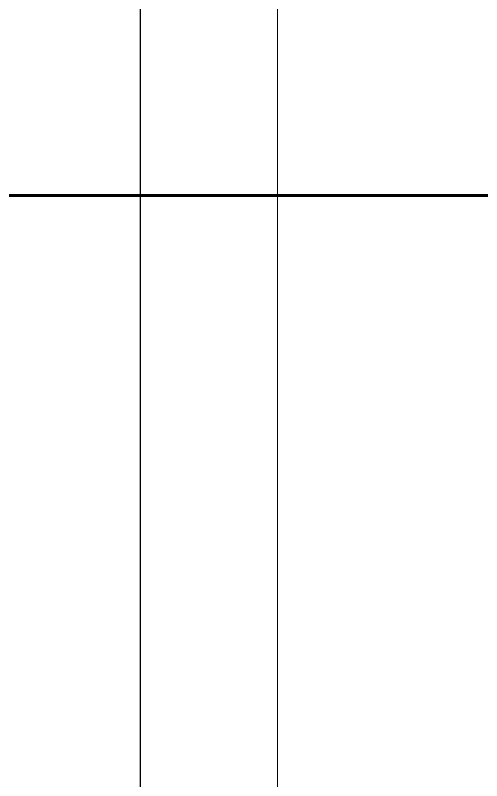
# Model space of a CAD drawing. Header units: centimetres. Extents: x -20963 to 233486, y -95276 to 159172.
# Drawn here: x 106947.09 to 106955.62, y 31737.55 to 31751.53 of the extents above; entities that cross this region are included whole.
import ezdxf

# ---------------------------------------------------------------- set-up
doc = ezdxf.new("R2010")
doc.units = ezdxf.units.CM
doc.header["$LTSCALE"] = 10
doc.header["$MEASUREMENT"] = 0
doc.linetypes.add('DASHDOT2', pattern=[0.5, 0.25, -0.125, 0, -0.125])
for name, color, linetype in [('006 plans$0$$glazing$0$$WALL SECTION$0$External Wall Details$0$A-DETL-INSL', 8, 'Continuous'), ('A-MA-DEMISE LINE', 10, 'DASHDOT2'), ('LP-DIMENSION_INT_100', 51, 'Continuous')]:
    doc.layers.add(name, color=color, linetype=linetype)
doc.layers.add('006 plans$0$A-DOOR', color=5, linetype='Continuous', lineweight=13)
doc.layers.add('006 plans$0$A-WALL-INSUL', color=4, linetype='Continuous', lineweight=60)
doc.linetypes.add('006 plans$0$$glazing$0$$WALL SECTION$0$External Wall Details$0$BATTING', pattern='A,0.00254,-2.54,[134,ltypeshp.shx,S=2.54,R=0,X=-2.54,Y=0],-5.08,[134,ltypeshp.shx,S=2.54,R=180,X=2.54,Y=0],-2.54', length=10.16254)

# ---------------------------------------------------------------- blocks, each defined once
blk = doc.blocks.new('gfgf')
at = {"layer": '006 plans$0$$glazing$0$$WALL SECTION$0$External Wall Details$0$A-DETL-INSL', "linetype": '006 plans$0$$glazing$0$$WALL SECTION$0$External Wall Details$0$BATTING', "ltscale": 2.5}
blk.add_lwpolyline([(406397.39, 246395.18), (406851.39, 246395.18), (406851.39, 244604.99), (405559.35, 244604.99), (405559.35, 244855), (405453.74, 244855)], dxfattribs=at)
at = {"layer": '006 plans$0$A-DOOR'}
blk.add_line((405584.38, 244579.96), (405584.38, 244880.03), dxfattribs=at)
at = {"layer": '006 plans$0$A-WALL-INSUL'}
blk.add_line((405429.15, 244799.96), (406697.35, 244799.96), dxfattribs=at)
blk = doc.blocks.new('PLAN')
at = {"layer": 'A-MA-DEMISE LINE', "color": 4, "xscale": 0.1, "yscale": 0.1, "zscale": 0.1}
blk.add_blockref('gfgf', (62317.381, 7268.244, 0), dxfattribs=at)

msp = doc.modelspace()

# ---------------------------------------------------------------- block references
at = {"layer": 'LP-DIMENSION_INT_100', "color": 2}
msp.add_blockref('PLAN', (4076.067, 0), dxfattribs=at)

doc.saveas('drawing.dxf')
